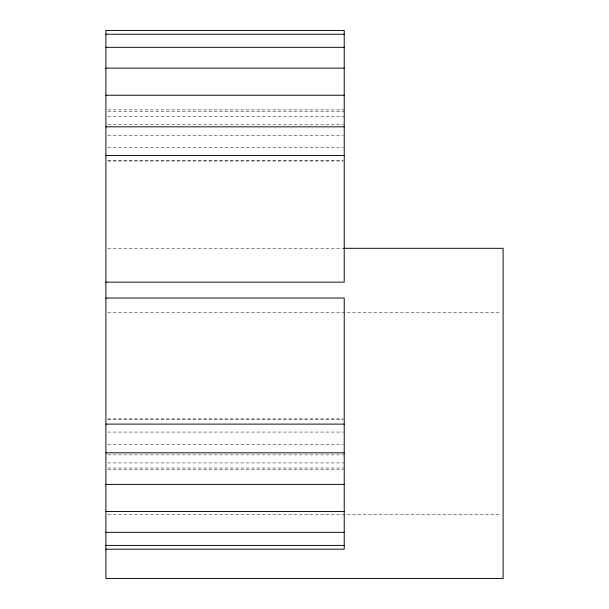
<?xml version="1.0" encoding="UTF-8"?>
<svg xmlns="http://www.w3.org/2000/svg" width="609" height="609" viewBox="0 0 609 609"><rect width="100%" height="100%" fill="white"/><g stroke="black" fill="none" stroke-linecap="round" stroke-linejoin="round"><path stroke-width="0.46" stroke-dasharray="3.04 2.28" d="M107.801 109.886L344.222 109.886M107.801 111.622L344.222 111.622M107.801 116.7L344.222 116.7M107.801 124.784L343.27 124.784M107.801 135.312L343.27 135.312M107.801 147.576L343.27 147.576M107.801 160.73L343.27 160.73M107.801 161.035L343.27 161.035M107.801 248.305L342.509 248.305M107.801 312.539L501.199 312.539M107.801 418.908L343.27 418.908M107.801 419.22L343.27 419.22M107.801 432.07L343.27 432.07M107.801 444.334L343.27 444.334M107.801 454.862L344.222 454.862M107.801 462.939L344.222 462.939M107.801 468.016L344.222 468.016M107.801 469.752L343.27 469.752M107.801 514.316L501.199 514.316"/><path stroke-width="0.91" d="M105.897 34.226L344.222 34.226M105.897 47.312L344.222 47.312M105.897 68.124L344.222 68.124M105.897 95.248L344.222 95.248M105.897 126.832L344.222 126.832M105.897 155.523L344.222 155.523M343.461 248.305L503.103 248.305L503.103 578.55L105.897 578.55L105.897 30.45L344.222 30.45L344.222 282.142L105.897 282.142M105.897 298.029L344.222 298.029L344.222 549.189L105.897 549.189M105.897 424.115L344.222 424.115M105.897 452.807L344.222 452.807M105.897 484.391L344.222 484.391M105.897 511.514L344.222 511.514M105.897 532.327L344.222 532.327M105.897 545.413L344.222 545.413"/></g></svg>
